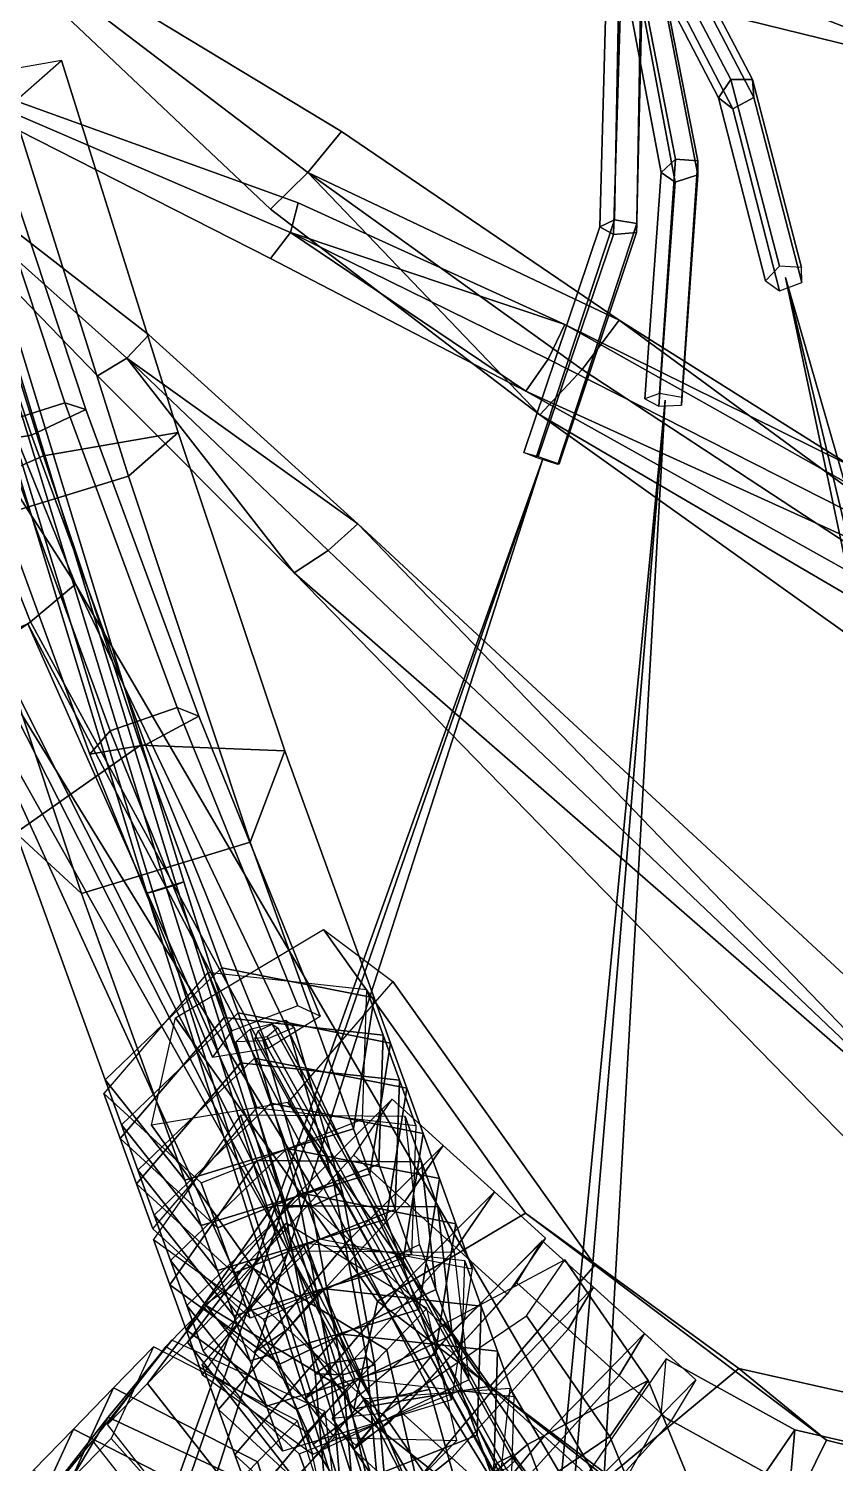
# Model space of a CAD drawing. Header units: metres. Extents: x -441 to 497, y -564 to 357.
# Drawn here: x 15.2 to 59.9, y -120.3 to -40.8 of the extents above; entities that cross this region are included whole.
import ezdxf

# ---------------------------------------------------------------- set-up
doc = ezdxf.new("R2010")
doc.units = ezdxf.units.M

msp = doc.modelspace()

# ---------------------------------------------------------------- linework, layer by layer
at = {"layer": 'Newplan_1InfInt', "color": 3}
for points in [[(19.45, -99.064, 57.08662), (20.3559, -101.5678, 54.3276), (26.8097, -95.3535, 50.807), (25.9038, -92.8497, 53.566)], [(25.9038, -92.8497, 53.566), (26.8097, -95.3535, 50.807), (35.2629, -97.02386, 55.0985), (34.357, -94.52, 57.8574)], [(19.3774, -99.82, 57.7488), (20.2833, -102.3238, 54.9899), (26.04731, -95.6157, 50.7947), (25.1414, -93.1118, 53.5536)], [(25.1414, -93.1118, 53.5536), (26.04731, -95.6157, 50.7947), (34.8522, -96.5824, 54.563), (33.9464, -94.07862, 57.322)], [(34.357, -94.52, 57.8574), (35.2629, -97.02386, 55.0985), (34.1123, -104.2861, 61.3113), (33.2064, -101.7823, 64.0703)], [(33.9464, -94.07862, 57.322), (34.8522, -96.5824, 54.563), (34.6171, -103.7469, 60.9878), (33.7112, -101.2431, 63.7467)], [(20.3559, -101.5678, 54.3276), (21.2618, -104.0716, 51.5687), (27.7155, -97.8573, 48.04813), (26.8097, -95.3535, 50.807)], [(26.8097, -95.3535, 50.807), (27.7155, -97.8573, 48.04813), (36.1687, -99.5276, 52.3395), (35.2629, -97.02386, 55.0985)], [(20.2833, -102.3238, 54.9899), (21.1892, -104.8276, 52.2309), (26.9532, -98.1195, 48.03575), (26.04731, -95.6157, 50.7947)], [(26.04731, -95.6157, 50.7947), (26.9532, -98.1195, 48.03575), (35.7581, -99.08625, 51.8041), (34.8522, -96.5824, 54.563)], [(35.2629, -97.02386, 55.0985), (36.1687, -99.5276, 52.3395), (35.01826, -106.7899, 58.5523), (34.1123, -104.2861, 61.3113)], [(34.8522, -96.5824, 54.563), (35.7581, -99.08625, 51.8041), (35.523, -106.2508, 58.2288), (34.6171, -103.7469, 60.9878)], [(21.1892, -104.8276, 52.2309), (22.0951, -107.3315, 49.4719), (27.859, -100.6233, 45.2767), (26.9532, -98.1195, 48.03575)], [(21.2618, -104.0716, 51.5687), (22.1677, -106.5754, 48.8097), (28.6214, -100.3612, 45.2891), (27.7155, -97.8573, 48.04813)], [(26.9532, -98.1195, 48.03575), (27.859, -100.6233, 45.2767), (36.664, -101.5901, 49.04516), (35.7581, -99.08625, 51.8041)], [(27.7155, -97.8573, 48.04813), (28.6214, -100.3612, 45.2891), (37.07467, -102.0315, 49.5805), (36.1687, -99.5276, 52.3395)], [(23.8544, -104.633, 63.5867), (24.7603, -107.1368, 60.8277), (20.3559, -101.5678, 54.3276), (19.45, -99.064, 57.08662)], [(35.7581, -99.08625, 51.8041), (36.664, -101.5901, 49.04516), (36.4289, -108.7546, 55.4699), (35.523, -106.2508, 58.2288)], [(24.7587, -104.7712, 64.00906), (25.6646, -107.275, 61.2501), (20.2833, -102.3238, 54.9899), (19.3774, -99.82, 57.7488)], [(30.1323, -105.3593, 42.7982), (32.9682, -107.9309, 42.5825), (38.1815, -102.6996, 48.7566), (35.3456, -100.1281, 48.9722)], [(35.3456, -100.1281, 48.9722), (38.1815, -102.6996, 48.7566), (36.05358, -105.804, 57.793), (33.2177, -103.2324, 58.00866)], [(36.1687, -99.5276, 52.3395), (37.07467, -102.0315, 49.5805), (35.9241, -109.2937, 55.7934), (35.01826, -106.7899, 58.5523)], [(22.1677, -106.5754, 48.8097), (23.0736, -109.0793, 46.05078), (29.5273, -102.865, 42.5302), (28.6214, -100.3612, 45.2891)], [(28.6214, -100.3612, 45.2891), (29.5273, -102.865, 42.5302), (37.9805, -104.5353, 46.8216), (37.07467, -102.0315, 49.5805)], [(24.7603, -107.1368, 60.8277), (25.6661, -109.6406, 58.06879), (21.2618, -104.0716, 51.5687), (20.3559, -101.5678, 54.3276)], [(22.1234, -107.9235, 50.0186), (23.02935, -110.4273, 47.2596), (27.8428, -103.5288, 42.5795), (26.9369, -101.025, 45.3385)], [(33.2064, -101.7823, 64.0703), (34.1123, -104.2861, 61.3113), (24.7603, -107.1368, 60.8277), (23.8544, -104.633, 63.5867)], [(33.7112, -101.2431, 63.7467), (34.6171, -103.7469, 60.9878), (25.6646, -107.275, 61.2501), (24.7587, -104.7712, 64.00906)], [(26.9369, -101.025, 45.3385), (27.8428, -103.5288, 42.5795), (36.968, -103.6037, 45.6437), (36.06213, -101.0999, 48.4026)], [(36.06213, -101.0999, 48.4026), (36.968, -103.6037, 45.6437), (37.7784, -110.6938, 52.3441), (36.8725, -108.1899, 55.1031)], [(25.6646, -107.275, 61.2501), (26.5705, -109.7788, 58.4911), (21.1892, -104.8276, 52.2309), (20.2833, -102.3238, 54.9899)], [(37.07467, -102.0315, 49.5805), (37.9805, -104.5353, 46.8216), (36.83, -111.7975, 53.03447), (35.9241, -109.2937, 55.7934)], [(23.0736, -109.0793, 46.05078), (23.9794, -111.5831, 43.2918), (30.4332, -105.3688, 39.7712), (29.5273, -102.865, 42.5302)], [(33.2177, -103.2324, 58.00866), (36.05358, -105.804, 57.793), (29.5763, -112.8792, 56.9863), (26.7405, -110.3076, 57.202)], [(29.5273, -102.865, 42.5302), (30.4332, -105.3688, 39.7712), (38.8864, -107.0391, 44.06266), (37.9805, -104.5353, 46.8216)], [(32.9682, -107.9309, 42.5825), (35.804, -110.5025, 42.3669), (41.01736, -105.2712, 48.5409), (38.1815, -102.6996, 48.7566)], [(38.1815, -102.6996, 48.7566), (41.01736, -105.2712, 48.5409), (38.8894, -108.3756, 57.5773), (36.05358, -105.804, 57.793)], [(25.6661, -109.6406, 58.06879), (26.572, -112.1444, 55.3098), (22.1677, -106.5754, 48.8097), (21.2618, -104.0716, 51.5687)], [(23.02935, -110.4273, 47.2596), (23.9352, -112.9311, 44.5006), (28.7487, -106.0326, 39.8205), (27.8428, -103.5288, 42.5795)], [(34.6171, -103.7469, 60.9878), (35.523, -106.2508, 58.2288), (26.5705, -109.7788, 58.4911), (25.6646, -107.275, 61.2501)], [(27.8428, -103.5288, 42.5795), (28.7487, -106.0326, 39.8205), (37.8739, -106.1075, 42.8847), (36.968, -103.6037, 45.6437)], [(36.968, -103.6037, 45.6437), (37.8739, -106.1075, 42.8847), (38.6843, -113.1976, 49.5852), (37.7784, -110.6938, 52.3441)], [(26.5705, -109.7788, 58.4911), (27.4764, -112.2826, 55.7321), (22.0951, -107.3315, 49.4719), (21.1892, -104.8276, 52.2309)], [(34.1123, -104.2861, 61.3113), (35.01826, -106.7899, 58.5523), (25.6661, -109.6406, 58.06879), (24.7603, -107.1368, 60.8277)], [(37.9805, -104.5353, 46.8216), (38.8864, -107.0391, 44.06266), (37.7359, -114.3013, 50.2755), (36.83, -111.7975, 53.03447)], [(23.9794, -111.5831, 43.2918), (24.8853, -114.0869, 40.5328), (31.3391, -107.8726, 37.01228), (30.4332, -105.3688, 39.7712)], [(24.8446, -111.6146, 47.8553), (27.6804, -114.1861, 47.6396), (32.9682, -107.9309, 42.5825), (30.1323, -105.3593, 42.7982)], [(30.4332, -105.3688, 39.7712), (31.3391, -107.8726, 37.01228), (39.7923, -109.5429, 41.3037), (38.8864, -107.0391, 44.06266)], [(35.804, -110.5025, 42.3669), (38.6399, -113.0741, 42.1512), (43.8532, -107.8428, 48.3253), (41.01736, -105.2712, 48.5409)], [(41.01736, -105.2712, 48.5409), (43.8532, -107.8428, 48.3253), (41.7252, -110.9472, 57.3617), (38.8894, -108.3756, 57.5773)], [(23.9352, -112.9311, 44.5006), (24.8411, -115.435, 41.7417), (29.6546, -108.5364, 37.06163), (28.7487, -106.0326, 39.8205)], [(35.523, -106.2508, 58.2288), (36.4289, -108.7546, 55.4699), (27.4764, -112.2826, 55.7321), (26.5705, -109.7788, 58.4911)], [(28.7487, -106.0326, 39.8205), (29.6546, -108.5364, 37.06163), (38.7797, -108.6113, 40.1257), (37.8739, -106.1075, 42.8847)], [(36.05358, -105.804, 57.793), (38.8894, -108.3756, 57.5773), (32.4122, -115.4508, 56.7707), (29.5763, -112.8792, 56.9863)], [(37.8739, -106.1075, 42.8847), (38.7797, -108.6113, 40.1257), (39.5902, -115.7014, 46.8262), (38.6843, -113.1976, 49.5852)], [(26.572, -112.1444, 55.3098), (27.4779, -114.6482, 52.5508), (23.0736, -109.0793, 46.05078), (22.1677, -106.5754, 48.8097)], [(26.2289, -111.3388, 47.08467), (24.00972, -113.6167, 44.9427), (27.2535, -109.2891, 36.9795), (29.4727, -107.0112, 39.1215)], [(35.01826, -106.7899, 58.5523), (35.9241, -109.2937, 55.7934), (26.572, -112.1444, 55.3098), (25.6661, -109.6406, 58.06879)], [(29.4727, -107.0112, 39.1215), (27.2535, -109.2891, 36.9795), (35.05867, -114.0285, 33.9331), (37.2778, -111.7506, 36.07513)], [(38.8864, -107.0391, 44.06266), (39.7923, -109.5429, 41.3037), (38.6418, -116.8051, 47.5165), (37.7359, -114.3013, 50.2755)], [(28.2287, -112.3263, 56.01888), (29.1346, -114.8301, 53.2599), (23.02935, -110.4273, 47.2596), (22.1234, -107.9235, 50.0186)], [(24.8127, -114.8429, 41.1951), (25.7186, -117.3467, 38.4361), (31.4826, -110.6386, 34.2409), (30.5767, -108.1348, 36.9999)], [(27.6804, -114.1861, 47.6396), (30.5163, -116.7577, 47.424), (35.804, -110.5025, 42.3669), (32.9682, -107.9309, 42.5825)], [(30.5767, -108.1348, 36.9999), (31.4826, -110.6386, 34.2409), (40.2875, -111.6053, 38.00932), (39.3817, -109.1015, 40.7682)], [(38.09768, -113.6705, 42.133), (40.9335, -116.2421, 41.9174), (46.4987, -110.5597, 47.3397), (43.6628, -107.9881, 47.5554)], [(43.6628, -107.9881, 47.5554), (46.4987, -110.5597, 47.3397), (45.09475, -112.8824, 56.5753), (42.2589, -110.3108, 56.791)], [(36.8725, -108.1899, 55.1031), (37.7784, -110.6938, 52.3441), (29.1346, -114.8301, 53.2599), (28.2287, -112.3263, 56.01888)], [(38.8894, -108.3756, 57.5773), (41.7252, -110.9472, 57.3617), (35.248, -118.0223, 56.555), (32.4122, -115.4508, 56.7707)], [(24.00972, -113.6167, 44.9427), (21.7905, -115.8946, 42.8007), (25.03433, -111.567, 34.8376), (27.2535, -109.2891, 36.9795)], [(27.4779, -114.6482, 52.5508), (28.3838, -117.152, 49.7919), (23.9794, -111.5831, 43.2918), (23.0736, -109.0793, 46.05078)], [(27.2535, -109.2891, 36.9795), (25.03433, -111.567, 34.8376), (32.8394, -116.3064, 31.7912), (35.05867, -114.0285, 33.9331)], [(35.9241, -109.2937, 55.7934), (36.83, -111.7975, 53.03447), (27.4779, -114.6482, 52.5508), (26.572, -112.1444, 55.3098)], [(39.3817, -109.1015, 40.7682), (40.2875, -111.6053, 38.00932), (40.05247, -118.7698, 44.434), (39.1465, -116.266, 47.193)], [(29.1346, -114.8301, 53.2599), (30.04055, -117.3339, 50.5009), (23.9352, -112.9311, 44.5006), (23.02935, -110.4273, 47.2596)], [(26.7405, -110.3076, 57.202), (29.5763, -112.8792, 56.9863), (27.6804, -114.1861, 47.6396), (24.8446, -111.6146, 47.8553)], [(30.5163, -116.7577, 47.424), (33.3521, -119.3293, 47.2084), (38.6399, -113.0741, 42.1512), (35.804, -110.5025, 42.3669)], [(42.2589, -110.3108, 56.791), (45.09475, -112.8824, 56.5753), (38.6487, -120.022, 56.9471), (35.8129, -117.4504, 57.1627)], [(32.1625, -118.8925, 48.9702), (29.9433, -121.1704, 46.8283), (24.00972, -113.6167, 44.9427), (26.2289, -111.3388, 47.08467)], [(25.7186, -117.3467, 38.4361), (26.6245, -119.8505, 35.6771), (32.3885, -113.1424, 31.4819), (31.4826, -110.6386, 34.2409)], [(37.7784, -110.6938, 52.3441), (38.6843, -113.1976, 49.5852), (30.04055, -117.3339, 50.5009), (29.1346, -114.8301, 53.2599)], [(31.4826, -110.6386, 34.2409), (32.3885, -113.1424, 31.4819), (41.1934, -114.1091, 35.2503), (40.2875, -111.6053, 38.00932)], [(40.9335, -116.2421, 41.9174), (43.7693, -118.8137, 41.7017), (49.3345, -113.1313, 47.1241), (46.4987, -110.5597, 47.3397)], [(46.4987, -110.5597, 47.3397), (49.3345, -113.1313, 47.1241), (47.9306, -115.454, 56.3597), (45.09475, -112.8824, 56.5753)], [(21.7905, -115.8946, 42.8007), (19.5713, -118.1726, 40.6588), (22.8151, -113.8449, 32.6956), (25.03433, -111.567, 34.8376)], [(25.03433, -111.567, 34.8376), (22.8151, -113.8449, 32.6956), (30.6203, -118.5843, 29.6493), (32.8394, -116.3064, 31.7912)], [(28.3838, -117.152, 49.7919), (29.2897, -119.6559, 47.03295), (24.8853, -114.0869, 40.5328), (23.9794, -111.5831, 43.2918)], [(36.83, -111.7975, 53.03447), (37.7359, -114.3013, 50.2755), (28.3838, -117.152, 49.7919), (27.4779, -114.6482, 52.5508)], [(37.2778, -111.7506, 36.07513), (35.05867, -114.0285, 33.9331), (36.7115, -121.3295, 39.9851), (38.9307, -119.0516, 42.1271)], [(40.2875, -111.6053, 38.00932), (41.1934, -114.1091, 35.2503), (40.9583, -121.2737, 41.6751), (40.05247, -118.7698, 44.434)], [(30.04055, -117.3339, 50.5009), (30.9464, -119.8378, 47.7419), (24.8411, -115.435, 41.7417), (23.9352, -112.9311, 44.5006)], [(29.5763, -112.8792, 56.9863), (32.4122, -115.4508, 56.7707), (30.5163, -116.7577, 47.424), (27.6804, -114.1861, 47.6396)], [(45.09475, -112.8824, 56.5753), (47.9306, -115.454, 56.3597), (41.4846, -122.5936, 56.7314), (38.6487, -120.022, 56.9471)], [(29.9433, -121.1704, 46.8283), (27.7241, -123.4484, 44.6863), (21.7905, -115.8946, 42.8007), (24.00972, -113.6167, 44.9427)], [(26.6245, -119.8505, 35.6771), (27.5304, -122.3543, 32.9182), (33.2943, -115.6462, 28.723), (32.3885, -113.1424, 31.4819)], [(38.6843, -113.1976, 49.5852), (39.5902, -115.7014, 46.8262), (30.9464, -119.8378, 47.7419), (30.04055, -117.3339, 50.5009)], [(32.3885, -113.1424, 31.4819), (33.2943, -115.6462, 28.723), (42.09936, -116.613, 32.4913), (41.1934, -114.1091, 35.2503)], [(33.2023, -119.5582, 47.9668), (36.03816, -122.1297, 47.7512), (40.9335, -116.2421, 41.9174), (38.09768, -113.6705, 42.133)], [(43.7693, -118.8137, 41.7017), (46.6052, -121.3852, 41.4861), (52.1704, -115.7029, 46.9084), (49.3345, -113.1313, 47.1241)], [(49.3345, -113.1313, 47.1241), (52.1704, -115.7029, 46.9084), (50.7664, -118.0256, 56.144), (47.9306, -115.454, 56.3597)], [(19.7835, -118.9492, 41.2648), (17.5643, -121.2271, 39.1229), (19.9087, -116.1459, 31.2903), (22.1279, -113.868, 33.4322)], [(22.1279, -113.868, 33.4322), (19.9087, -116.1459, 31.2903), (27.8913, -120.2497, 27.3841), (30.1105, -117.9718, 29.526)], [(37.7359, -114.3013, 50.2755), (38.6418, -116.8051, 47.5165), (29.2897, -119.6559, 47.03295), (28.3838, -117.152, 49.7919)], [(35.05867, -114.0285, 33.9331), (32.8394, -116.3064, 31.7912), (34.4923, -123.6074, 37.8432), (36.7115, -121.3295, 39.9851)], [(41.1934, -114.1091, 35.2503), (42.09936, -116.613, 32.4913), (41.8642, -123.7775, 38.9161), (40.9583, -121.2737, 41.6751)], [(30.194, -119.7941, 47.4553), (31.09997, -122.2979, 44.6963), (25.7186, -117.3467, 38.4361), (24.8127, -114.8429, 41.1951)], [(27.7241, -123.4484, 44.6863), (25.5049, -125.7263, 42.5444), (19.5713, -118.1726, 40.6588), (21.7905, -115.8946, 42.8007)], [(32.4122, -115.4508, 56.7707), (35.248, -118.0223, 56.555), (33.3521, -119.3293, 47.2084), (30.5163, -116.7577, 47.424)], [(47.9306, -115.454, 56.3597), (50.7664, -118.0256, 56.144), (44.3204, -125.1652, 56.5158), (41.4846, -122.5936, 56.7314)], [(17.5643, -121.2271, 39.1229), (15.3452, -123.505, 36.9809), (17.6895, -118.4238, 29.1484), (19.9087, -116.1459, 31.2903)], [(19.9087, -116.1459, 31.2903), (17.6895, -118.4238, 29.1484), (25.6721, -122.5276, 25.2422), (27.8913, -120.2497, 27.3841)], [(39.1465, -116.266, 47.193), (40.05247, -118.7698, 44.434), (31.09997, -122.2979, 44.6963), (30.194, -119.7941, 47.4553)], [(32.8394, -116.3064, 31.7912), (30.6203, -118.5843, 29.6493), (32.2731, -125.8853, 35.7012), (34.4923, -123.6074, 37.8432)], [(36.03816, -122.1297, 47.7512), (38.874, -124.7013, 47.5355), (43.7693, -118.8137, 41.7017), (40.9335, -116.2421, 41.9174)], [(31.09997, -122.2979, 44.6963), (32.00586, -124.8017, 41.9373), (26.6245, -119.8505, 35.6771), (25.7186, -117.3467, 38.4361)], [(35.8129, -117.4504, 57.1627), (38.6487, -120.022, 56.9471), (36.03816, -122.1297, 47.7512), (33.2023, -119.5582, 47.9668)], [(15.3452, -123.505, 36.9809), (13.126, -125.7829, 34.839), (15.4703, -120.7018, 27.00647), (17.6895, -118.4238, 29.1484)], [(17.6895, -118.4238, 29.1484), (15.4703, -120.7018, 27.00647), (23.4529, -124.8056, 23.1002), (25.6721, -122.5276, 25.2422)], [(30.1105, -117.9718, 29.526), (27.8913, -120.2497, 27.3841), (30.2884, -127.7684, 32.8965), (32.5076, -125.4905, 35.03849)], [(26.1618, -126.091, 42.2518), (23.9426, -128.369, 40.1099), (17.5643, -121.2271, 39.1229), (19.7835, -118.9492, 41.2648)], [(38.9307, -119.0516, 42.1271), (36.7115, -121.3295, 39.9851), (29.9433, -121.1704, 46.8283), (32.1625, -118.8925, 48.9702)], [(40.05247, -118.7698, 44.434), (40.9583, -121.2737, 41.6751), (32.00586, -124.8017, 41.9373), (31.09997, -122.2979, 44.6963)], [(38.874, -124.7013, 47.5355), (41.7098, -127.2729, 47.3199), (46.6052, -121.3852, 41.4861), (43.7693, -118.8137, 41.7017)], [(32.00586, -124.8017, 41.9373), (32.9117, -127.3055, 39.1784), (27.5304, -122.3543, 32.9182), (26.6245, -119.8505, 35.6771)], [(38.6487, -120.022, 56.9471), (41.4846, -122.5936, 56.7314), (38.874, -124.7013, 47.5355), (36.03816, -122.1297, 47.7512)], [(27.8913, -120.2497, 27.3841), (25.6721, -122.5276, 25.2422), (28.06928, -130.0463, 30.7546), (30.2884, -127.7684, 32.8965)]]:
    msp.add_3dface(points, dxfattribs=at)
at = {"layer": 'Newplan_1Pdcel', "color": 3}
for points in [[(38.2259, -112.6023, 42.2158), (42.849, -119.2863, 41.00832), (49.5362, -115.7349, 46.9523), (44.9132, -109.0509, 48.1599)], [(44.9132, -109.0509, 48.1599), (49.5362, -115.7349, 46.9523), (47.4083, -118.8393, 55.9887), (42.7852, -112.1552, 57.1963)], [(32.03247, -117.8252, 47.4143), (36.6555, -124.5093, 46.2067), (42.849, -119.2863, 41.00832), (38.2259, -112.6023, 42.2158)], [(42.7852, -112.1552, 57.1963), (47.4083, -118.8393, 55.9887), (39.4571, -124.2346, 55.412), (34.8341, -117.5505, 56.6196)], [(18.7511, -119.0803, 39.6035), (15.2273, -123.3618, 33.5406), (19.6116, -117.7719, 27.04495), (23.1354, -113.4904, 33.1078)], [(23.1354, -113.4904, 33.1078), (19.6116, -117.7719, 27.04495), (28.1176, -121.7357, 24.9003), (31.6414, -117.4542, 30.9632)], [(46.09434, -121.0201, 41.5474), (53.2227, -124.9484, 40.4241), (57.67, -118.467, 45.9807), (50.5417, -114.5387, 47.104)], [(50.5417, -114.5387, 47.104), (57.67, -118.467, 45.9807), (57.3839, -121.5887, 55.08215), (50.2555, -117.6604, 56.2054)], [(42.849, -119.2863, 41.00832), (45.4505, -126.1961, 39.2471), (53.173, -124.5927, 44.7657), (49.5362, -115.7349, 46.9523)], [(49.5362, -115.7349, 46.9523), (53.173, -124.5927, 44.7657), (51.04508, -127.697, 53.8021), (47.4083, -118.8393, 55.9887)], [(28.06212, -123.4652, 31.8724), (31.4882, -129.3135, 27.2284), (37.2522, -122.6054, 23.03325), (33.8261, -116.7571, 27.6772)], [(33.8261, -116.7571, 27.6772), (37.2522, -122.6054, 23.03325), (45.3178, -122.0274, 28.2557), (41.8917, -116.1791, 32.8998)], [(41.8917, -116.1791, 32.8998), (45.3178, -122.0274, 28.2557), (44.6283, -128.2426, 35.574), (41.2022, -122.3944, 40.2181)], [(31.6414, -117.4542, 30.9632), (28.1176, -121.7357, 24.9003), (29.06966, -129.8123, 30.05054), (32.5934, -125.5308, 36.1134)], [(34.8341, -117.5505, 56.6196), (39.4571, -124.2346, 55.412), (36.6555, -124.5093, 46.2067), (32.03247, -117.8252, 47.4143)], [(50.2555, -117.6604, 56.2054), (57.3839, -121.5887, 55.08215), (52.757, -130.0286, 55.2355), (45.6286, -126.1002, 56.3587)], [(15.2273, -123.3618, 33.5406), (12.591, -127.5504, 25.05696), (17.7474, -120.8989, 20.3845), (19.6116, -117.7719, 27.04495)], [(19.6116, -117.7719, 27.04495), (17.7474, -120.8989, 20.3845), (26.7278, -124.2103, 19.3602), (28.1176, -121.7357, 24.9003)], [(53.2227, -124.9484, 40.4241), (60.3996, -126.8255, 38.8169), (63.5873, -119.8329, 44.6139), (57.67, -118.467, 45.9807)], [(57.67, -118.467, 45.9807), (63.5873, -119.8329, 44.6139), (64.5608, -123.4658, 53.4749), (57.3839, -121.5887, 55.08215)], [(24.6847, -126.634, 41.4891), (21.1609, -130.9155, 35.4262), (15.2273, -123.3618, 33.5406), (18.7511, -119.0803, 39.6035)], [(36.6555, -124.5093, 46.2067), (38.6208, -130.222, 44.7069), (45.4505, -126.1961, 39.2471), (42.849, -119.2863, 41.00832)], [(47.4083, -118.8393, 55.9887), (51.04508, -127.697, 53.8021), (42.05865, -131.1444, 53.6509), (39.4571, -124.2346, 55.412)]]:
    msp.add_3dface(points, dxfattribs=at)
at = {"layer": 'Newplan_1Pdncle', "color": 3}
for points in [[(9.5649, -43.8617, 80.7611), (16.03669, -64.4784, 77.1388), (23.4995, -63.1794, 83.07869), (17.02781, -42.5627, 86.7009)], [(17.02781, -42.5627, 86.7009), (23.4995, -63.1794, 83.07869), (20.7373, -65.6093, 91.9741), (14.2655, -44.9926, 95.5963)], [(2.1208, -47.1066, 85.9301), (8.5925, -67.7233, 82.3078), (16.03669, -64.4784, 77.1388), (9.5649, -43.8617, 80.7611)], [(14.2655, -44.9926, 95.5963), (20.7373, -65.6093, 91.9741), (11.3852, -68.46, 91.4905), (4.9135, -47.8434, 95.1127)], [(16.03669, -64.4784, 77.1388), (21.4097, -80.5151, 67.7642), (29.3946, -80.8314, 73.1313), (23.4995, -63.1794, 83.07869)], [(23.4995, -63.1794, 83.07869), (29.3946, -80.8314, 73.1313), (27.4818, -85.89, 81.09463), (20.7373, -65.6093, 91.9741)], [(8.5925, -67.7233, 82.3078), (14.4876, -85.3753, 72.3604), (21.4097, -80.5151, 67.7642), (16.03669, -64.4784, 77.1388)], [(20.7373, -65.6093, 91.9741), (27.4818, -85.89, 81.09463), (18.1298, -88.7408, 80.611), (11.3852, -68.46, 91.4905)], [(11.3852, -68.46, 91.4905), (18.1298, -88.7408, 80.611), (14.4876, -85.3753, 72.3604), (8.5925, -67.7233, 82.3078)], [(14.4876, -85.3753, 72.3604), (19.45, -99.064, 57.08662), (25.9038, -92.8497, 53.566), (21.4097, -80.5151, 67.7642)], [(21.4097, -80.5151, 67.7642), (25.9038, -92.8497, 53.566), (34.357, -94.52, 57.8574), (29.3946, -80.8314, 73.1313)], [(29.3946, -80.8314, 73.1313), (34.357, -94.52, 57.8574), (33.2064, -101.7823, 64.0703), (27.4818, -85.89, 81.09463)], [(18.1298, -88.7408, 80.611), (23.8544, -104.633, 63.5867), (19.45, -99.064, 57.08662), (14.4876, -85.3753, 72.3604)], [(27.4818, -85.89, 81.09463), (33.2064, -101.7823, 64.0703), (23.8544, -104.633, 63.5867), (18.1298, -88.7408, 80.611)], [(31.5467, -90.729, 106.5705), (42.743, -106.4475, 117.1166), (34.5333, -111.3387, 118.5423), (23.3369, -95.6203, 107.9963)], [(35.3815, -93.6221, 98.1871), (46.5778, -109.3406, 108.7332), (42.743, -106.4475, 117.1166), (31.5467, -90.729, 106.5705)], [(29.5776, -100.3285, 94.3534), (40.7739, -116.0469, 104.8996), (46.5778, -109.3406, 108.7332), (35.3815, -93.6221, 98.1871)], [(23.3369, -95.6203, 107.9963), (34.5333, -111.3387, 118.5423), (33.2176, -117.3005, 111.0534), (22.02132, -101.582, 100.5074)], [(22.02132, -101.582, 100.5074), (33.2176, -117.3005, 111.0534), (40.7739, -116.0469, 104.8996), (29.5776, -100.3285, 94.3534)], [(42.743, -106.4475, 117.1166), (54.5625, -115.066, 129.8739), (47.367, -121.0298, 132.3267), (34.5333, -111.3387, 118.5423)], [(46.5778, -109.3406, 108.7332), (59.4116, -119.0316, 122.5176), (54.5625, -115.066, 129.8739), (42.743, -106.4475, 117.1166)], [(40.7739, -116.0469, 104.8996), (55.2583, -127.4834, 120.3552), (59.4116, -119.0316, 122.5176), (46.5778, -109.3406, 108.7332)], [(34.5333, -111.3387, 118.5423), (47.367, -121.0298, 132.3267), (47.702, -128.7369, 126.5091), (33.2176, -117.3005, 111.0534)], [(54.5625, -115.066, 129.8739), (66.968, -117.8498, 144.5396), (60.9054, -124.385, 148.2668), (47.367, -121.0298, 132.3267)], [(59.4116, -119.0316, 122.5176), (72.9499, -122.3869, 138.4577), (66.968, -117.8498, 144.5396), (54.5625, -115.066, 129.8739)], [(33.2176, -117.3005, 111.0534), (47.702, -128.7369, 126.5091), (55.2583, -127.4834, 120.3552), (40.7739, -116.0469, 104.8996)], [(55.2583, -127.4834, 120.3552), (70.64, -131.7684, 138.3694), (72.9499, -122.3869, 138.4577), (59.4116, -119.0316, 122.5176)]]:
    msp.add_3dface(points, dxfattribs=at)
at = {"layer": 'Newplan_Intrnd', "color": 3}
for points in [[(11.4574, -44.1411, 91.393), (17.2175, -61.5263, 94.9244), (13.4764, -62.7142, 95.1786), (7.7163, -45.329, 91.6472)], [(9.6075, -45.9384, 85.5622), (15.3676, -63.3236, 89.09367), (18.3797, -61.9008, 91.1853), (12.6196, -44.5156, 87.6539)], [(12.6196, -44.5156, 87.6539), (18.3797, -61.9008, 91.1853), (17.2175, -61.5263, 94.9244), (11.4574, -44.1411, 91.393)], [(6.5313, -46.4487, 88.06754), (12.2914, -63.8339, 91.5989), (15.3676, -63.3236, 89.09367), (9.6075, -45.9384, 85.5622)], [(17.2175, -61.5263, 94.9244), (23.4297, -78.4281, 99.1094), (19.725, -79.7204, 99.3871), (13.4764, -62.7142, 95.1786)], [(15.3676, -63.3236, 89.09367), (21.6756, -80.4998, 93.3404), (24.6283, -78.907, 95.3938), (18.3797, -61.9008, 91.1853)], [(18.3797, -61.9008, 91.1853), (24.6283, -78.907, 95.3938), (23.4297, -78.4281, 99.1094), (17.2175, -61.5263, 94.9244)], [(13.4764, -62.7142, 95.1786), (19.725, -79.7204, 99.3871), (18.5994, -81.01015, 95.8456), (12.2914, -63.8339, 91.5989)], [(12.2914, -63.8339, 91.5989), (18.5994, -81.01015, 95.8456), (21.6756, -80.4998, 93.3404), (15.3676, -63.3236, 89.09367)], [(23.4297, -78.4281, 99.1094), (30.1276, -94.9607, 103.9661), (26.4624, -96.3553, 104.2714), (19.725, -79.7204, 99.3871)], [(24.6283, -78.907, 95.3938), (31.3658, -95.5419, 100.2781), (30.1276, -94.9607, 103.9661), (23.4297, -78.4281, 99.1094)], [(21.6756, -80.4998, 93.3404), (28.4773, -97.3012, 98.2697), (31.3658, -95.5419, 100.2781), (24.6283, -78.907, 95.3938)], [(19.725, -79.7204, 99.3871), (26.4624, -96.3553, 104.2714), (25.4011, -97.8115, 100.7749), (18.5994, -81.01015, 95.8456)], [(18.5994, -81.01015, 95.8456), (25.4011, -97.8115, 100.7749), (28.4773, -97.3012, 98.2697), (21.6756, -80.4998, 93.3404)], [(29.4671, -95.7488, 102.7243), (32.1431, -104.9087, 105.1798), (30.1496, -105.4089, 105.4864), (27.4736, -96.249, 103.0309)], [(28.2017, -96.9004, 99.8074), (30.8776, -106.0603, 102.2629), (32.5998, -105.3174, 103.1575), (29.9239, -96.1575, 100.702)], [(29.9239, -96.1575, 100.702), (32.5998, -105.3174, 103.1575), (32.1431, -104.9087, 105.1798), (29.4671, -95.7488, 102.7243)], [(27.4736, -96.249, 103.0309), (30.1496, -105.4089, 105.4864), (29.372, -106.1166, 103.694), (26.6961, -96.9566, 101.2385)], [(26.6961, -96.9566, 101.2385), (29.372, -106.1166, 103.694), (30.8776, -106.0603, 102.2629), (28.2017, -96.9004, 99.8074)], [(32.1431, -104.9087, 105.1798), (33.9318, -114.4595, 107.5139), (31.8946, -114.7762, 107.7735), (30.1496, -105.4089, 105.4864)], [(32.5998, -105.3174, 103.1575), (34.3886, -114.8682, 105.4916), (33.9318, -114.4595, 107.5139), (32.1431, -104.9087, 105.1798)], [(30.1496, -105.4089, 105.4864), (31.8946, -114.7762, 107.7735), (31.09013, -115.3711, 105.9523), (29.372, -106.1166, 103.694)], [(30.8776, -106.0603, 102.2629), (32.6226, -115.4276, 104.55), (34.3886, -114.8682, 105.4916), (32.5998, -105.3174, 103.1575)], [(29.372, -106.1166, 103.694), (31.09013, -115.3711, 105.9523), (32.6226, -115.4276, 104.55), (30.8776, -106.0603, 102.2629)], [(33.9318, -114.4595, 107.5139), (34.7718, -124.1815, 109.6683), (32.7091, -124.3105, 109.8843), (31.8946, -114.7762, 107.7735)], [(34.3886, -114.8682, 105.4916), (35.2286, -124.5902, 107.646), (34.7718, -124.1815, 109.6683), (33.9318, -114.4595, 107.5139)], [(31.8946, -114.7762, 107.7735), (32.7091, -124.3105, 109.8843), (31.889, -124.7901, 108.0362), (31.09013, -115.3711, 105.9523)], [(32.6226, -115.4276, 104.55), (33.4372, -124.9619, 106.6608), (35.2286, -124.5902, 107.646), (34.3886, -114.8682, 105.4916)], [(31.09013, -115.3711, 105.9523), (31.889, -124.7901, 108.0362), (33.4372, -124.9619, 106.6608), (32.6226, -115.4276, 104.55)]]:
    msp.add_3dface(points, dxfattribs=at)
at = {"layer": 'Newplan_Leaf', "color": 3}
for points in [[(8.9747, -32.2447, 121.9629), (32.5363, -46.4929, 153.9128), (30.6701, -48.7726, 154.7954)], [(8.9747, -32.2447, 121.9629), (30.6701, -48.7726, 154.7954), (32.5363, -46.4929, 153.9128)], [(30.6701, -48.7726, 154.7954), (28.6062, -50.8079, 154.4624), (8.9747, -32.2447, 121.9629)], [(30.6701, -48.7726, 154.7954), (8.9747, -32.2447, 121.9629), (28.6062, -50.8079, 154.4624)], [(47.2615, -35.5729, 144.5677), (67.1809, -43.3185, 154.7733), (45.8129, -38.04538, 145.1171)], [(47.2615, -35.5729, 144.5677), (45.8129, -38.04538, 145.1171), (67.1809, -43.3185, 154.7733)], [(47.2615, -35.5729, 144.5677), (68.7692, -40.3082, 154.1431), (67.1809, -43.3185, 154.7733)], [(47.2615, -35.5729, 144.5677), (67.1809, -43.3185, 154.7733), (68.7692, -40.3082, 154.1431)], [(3.9311, -40.9921, 351.4087), (30.1456, -50.4529, 354.1446), (29.7165, -52.09027, 355.2869)], [(3.9311, -40.9921, 351.4087), (29.7165, -52.09027, 355.2869), (30.1456, -50.4529, 354.1446)], [(29.7165, -52.09027, 355.2869), (28.6166, -53.5283, 355.9761), (3.9311, -40.9921, 351.4087)], [(29.7165, -52.09027, 355.2869), (3.9311, -40.9921, 351.4087), (28.6166, -53.5283, 355.9761)], [(1.675, -42.08725, 353.322), (21.8659, -57.7712, 364.7472), (20.6531, -59.0613, 365.7643)], [(1.675, -42.08725, 353.322), (20.6531, -59.0613, 365.7643), (21.8659, -57.7712, 364.7472)], [(20.6531, -59.0613, 365.7643), (19.0234, -60.04317, 366.1286), (1.675, -42.08725, 353.322)], [(20.6531, -59.0613, 365.7643), (1.675, -42.08725, 353.322), (19.0234, -60.04317, 366.1286)], [(32.5363, -46.4929, 153.9128), (47.9235, -56.9497, 169.798), (30.6701, -48.7726, 154.7954)], [(32.5363, -46.4929, 153.9128), (30.6701, -48.7726, 154.7954), (47.9235, -56.9497, 169.798)], [(30.6701, -48.7726, 154.7954), (43.5382, -62.2062, 169.4542), (28.6062, -50.8079, 154.4624)], [(30.6701, -48.7726, 154.7954), (28.6062, -50.8079, 154.4624), (43.5382, -62.2062, 169.4542)], [(47.9235, -56.9497, 169.798), (45.878, -59.6847, 169.8401), (30.6701, -48.7726, 154.7954)], [(47.9235, -56.9497, 169.798), (30.6701, -48.7726, 154.7954), (45.878, -59.6847, 169.8401)], [(30.6701, -48.7726, 154.7954), (45.878, -59.6847, 169.8401), (43.5382, -62.2062, 169.4542)], [(30.6701, -48.7726, 154.7954), (43.5382, -62.2062, 169.4542), (45.878, -59.6847, 169.8401)], [(30.1456, -50.4529, 354.1446), (44.91, -57.1961, 353.5542), (29.7165, -52.09027, 355.2869)], [(30.1456, -50.4529, 354.1446), (29.7165, -52.09027, 355.2869), (44.91, -57.1961, 353.5542)], [(29.7165, -52.09027, 355.2869), (42.753, -60.8818, 355.1267), (28.6166, -53.5283, 355.9761)], [(29.7165, -52.09027, 355.2869), (28.6166, -53.5283, 355.9761), (42.753, -60.8818, 355.1267)], [(44.91, -57.1961, 353.5542), (44.00224, -59.1103, 354.3631), (29.7165, -52.09027, 355.2869)], [(44.91, -57.1961, 353.5542), (29.7165, -52.09027, 355.2869), (44.00224, -59.1103, 354.3631)], [(29.7165, -52.09027, 355.2869), (44.00224, -59.1103, 354.3631), (42.753, -60.8818, 355.1267)], [(29.7165, -52.09027, 355.2869), (42.753, -60.8818, 355.1267), (44.00224, -59.1103, 354.3631)], [(57.1467, -54.5937, 382.5575), (78.2683, -127.8784, 449.7958), (76.00343, -133.6222, 445.6912)], [(57.1467, -54.5937, 382.5575), (76.00343, -133.6222, 445.6912), (78.2683, -127.8784, 449.7958)], [(76.00343, -133.6222, 445.6912), (74.5351, -137.0936, 439.7528), (57.1467, -54.5937, 382.5575)], [(76.00343, -133.6222, 445.6912), (57.1467, -54.5937, 382.5575), (74.5351, -137.0936, 439.7528)], [(11.6328, -56.3284, 157.5476), (17.7961, -71.5793, 175.6549), (9.1162, -58.092, 157.4238)], [(11.6328, -56.3284, 157.5476), (9.1162, -58.092, 157.4238), (17.7961, -71.5793, 175.6549)], [(44.91, -57.1961, 353.5542), (88.4221, -81.6574, 344.3286), (44.00224, -59.1103, 354.3631)], [(44.91, -57.1961, 353.5542), (44.00224, -59.1103, 354.3631), (88.4221, -81.6574, 344.3286)], [(44.91, -57.1961, 353.5542), (89.6645, -79.3352, 342.2834), (88.4221, -81.6574, 344.3286)], [(44.91, -57.1961, 353.5542), (88.4221, -81.6574, 344.3286), (89.6645, -79.3352, 342.2834)], [(47.9235, -56.9497, 169.798), (100.7505, -95.7381, 209.171), (45.878, -59.6847, 169.8401)], [(47.9235, -56.9497, 169.798), (45.878, -59.6847, 169.8401), (100.7505, -95.7381, 209.171)], [(47.9235, -56.9497, 169.798), (104.5198, -92.578, 208.1558), (100.7505, -95.7381, 209.171)], [(47.9235, -56.9497, 169.798), (100.7505, -95.7381, 209.171), (104.5198, -92.578, 208.1558)], [(21.8659, -57.7712, 364.7472), (33.4424, -68.2449, 369.2296), (20.6531, -59.0613, 365.7643)], [(21.8659, -57.7712, 364.7472), (20.6531, -59.0613, 365.7643), (33.4424, -68.2449, 369.2296)], [(17.7961, -71.5793, 175.6549), (15.3056, -73.6735, 174.6169), (9.1162, -58.092, 157.4238)], [(17.7961, -71.5793, 175.6549), (9.1162, -58.092, 157.4238), (15.3056, -73.6735, 174.6169)], [(9.1162, -58.092, 157.4238), (15.3056, -73.6735, 174.6169), (12.7432, -75.4543, 173.1185)], [(9.1162, -58.092, 157.4238), (12.7432, -75.4543, 173.1185), (15.3056, -73.6735, 174.6169)], [(20.6531, -59.0613, 365.7643), (29.9238, -70.9656, 370.1922), (19.0234, -60.04317, 366.1286)], [(20.6531, -59.0613, 365.7643), (19.0234, -60.04317, 366.1286), (29.9238, -70.9656, 370.1922)], [(33.4424, -68.2449, 369.2296), (31.8103, -69.7161, 369.7903), (20.6531, -59.0613, 365.7643)], [(33.4424, -68.2449, 369.2296), (20.6531, -59.0613, 365.7643), (31.8103, -69.7161, 369.7903)], [(20.6531, -59.0613, 365.7643), (31.8103, -69.7161, 369.7903), (29.9238, -70.9656, 370.1922)], [(20.6531, -59.0613, 365.7643), (29.9238, -70.9656, 370.1922), (31.8103, -69.7161, 369.7903)], [(44.00224, -59.1103, 354.3631), (88.4221, -81.6574, 344.3286), (42.753, -60.8818, 355.1267)], [(44.00224, -59.1103, 354.3631), (42.753, -60.8818, 355.1267), (88.4221, -81.6574, 344.3286)], [(45.878, -59.6847, 169.8401), (100.7505, -95.7381, 209.171), (43.5382, -62.2062, 169.4542)], [(45.878, -59.6847, 169.8401), (43.5382, -62.2062, 169.4542), (100.7505, -95.7381, 209.171)], [(42.753, -60.8818, 355.1267), (88.4221, -81.6574, 344.3286), (86.8038, -85.4975, 344.422)], [(42.753, -60.8818, 355.1267), (86.8038, -85.4975, 344.422), (88.4221, -81.6574, 344.3286)], [(42.3065, -158.8123, 407.9983), (41.01149, -159.6474, 401.1355), (50.4816, -61.3927, 375.9121)], [(42.3065, -158.8123, 407.9983), (50.4816, -61.3927, 375.9121), (41.01149, -159.6474, 401.1355)], [(50.4816, -61.3927, 375.9121), (45.1316, -155.5099, 414.005), (42.3065, -158.8123, 407.9983)], [(50.4816, -61.3927, 375.9121), (42.3065, -158.8123, 407.9983), (45.1316, -155.5099, 414.005)], [(43.5382, -62.2062, 169.4542), (100.7505, -95.7381, 209.171), (98.4981, -101.4518, 207.8694)], [(43.5382, -62.2062, 169.4542), (98.4981, -101.4518, 207.8694), (100.7505, -95.7381, 209.171)], [(10.02635, -161.7363, 362.4323), (9.6045, -159.9133, 355.6522), (43.7064, -64.6453, 367.5253)], [(10.02635, -161.7363, 362.4323), (43.7064, -64.6453, 367.5253), (9.6045, -159.9133, 355.6522)], [(43.7064, -64.6453, 367.5253), (12.5844, -161.4219, 369.384), (10.02635, -161.7363, 362.4323)], [(43.7064, -64.6453, 367.5253), (10.02635, -161.7363, 362.4323), (12.5844, -161.4219, 369.384)], [(33.4424, -68.2449, 369.2296), (68.392, -104.51, 375.5655), (31.8103, -69.7161, 369.7903)], [(33.4424, -68.2449, 369.2296), (31.8103, -69.7161, 369.7903), (68.392, -104.51, 375.5655)], [(33.4424, -68.2449, 369.2296), (70.8127, -102.9085, 373.924), (68.392, -104.51, 375.5655)], [(33.4424, -68.2449, 369.2296), (68.392, -104.51, 375.5655), (70.8127, -102.9085, 373.924)], [(31.8103, -69.7161, 369.7903), (68.392, -104.51, 375.5655), (29.9238, -70.9656, 370.1922)], [(31.8103, -69.7161, 369.7903), (29.9238, -70.9656, 370.1922), (68.392, -104.51, 375.5655)], [(29.9238, -70.9656, 370.1922), (68.392, -104.51, 375.5655), (65.7512, -107.7247, 375.3085)], [(29.9238, -70.9656, 370.1922), (65.7512, -107.7247, 375.3085), (68.392, -104.51, 375.5655)], [(17.7961, -71.5793, 175.6549), (43.5663, -125.6355, 223.1868), (15.3056, -73.6735, 174.6169)], [(17.7961, -71.5793, 175.6549), (15.3056, -73.6735, 174.6169), (43.5663, -125.6355, 223.1868)], [(17.7961, -71.5793, 175.6549), (48.05962, -123.5178, 223.9286), (43.5663, -125.6355, 223.1868)], [(17.7961, -71.5793, 175.6549), (43.5663, -125.6355, 223.1868), (48.05962, -123.5178, 223.9286)], [(15.3056, -73.6735, 174.6169), (43.5663, -125.6355, 223.1868), (12.7432, -75.4543, 173.1185)], [(15.3056, -73.6735, 174.6169), (12.7432, -75.4543, 173.1185), (43.5663, -125.6355, 223.1868)], [(15.1662, -73.781, 381.1092), (34.2527, -116.8774, 399.9552), (13.08095, -74.6691, 381.1827)], [(15.1662, -73.781, 381.1092), (13.08095, -74.6691, 381.1827), (34.2527, -116.8774, 399.9552)], [(15.1662, -73.781, 381.1092), (37.4106, -116.2243, 399.1062), (34.2527, -116.8774, 399.9552)], [(15.1662, -73.781, 381.1092), (34.2527, -116.8774, 399.9552), (37.4106, -116.2243, 399.1062)], [(13.08095, -74.6691, 381.1827), (34.2527, -116.8774, 399.9552), (10.8772, -75.2994, 381.0144)], [(13.08095, -74.6691, 381.1827), (10.8772, -75.2994, 381.0144), (34.2527, -116.8774, 399.9552)], [(10.8772, -75.2994, 381.0144), (34.2527, -116.8774, 399.9552), (30.9723, -119.2691, 399.0106)], [(10.8772, -75.2994, 381.0144), (30.9723, -119.2691, 399.0106), (34.2527, -116.8774, 399.9552)], [(12.7432, -75.4543, 173.1185), (43.5663, -125.6355, 223.1868), (40.6857, -130.4447, 220.3605)], [(12.7432, -75.4543, 173.1185), (40.6857, -130.4447, 220.3605), (43.5663, -125.6355, 223.1868)], [(44.2484, -140.7003, 407.0188), (30.9723, -119.2691, 399.0106), (34.2527, -116.8774, 399.9552)], [(44.2484, -140.7003, 407.0188), (34.2527, -116.8774, 399.9552), (30.9723, -119.2691, 399.0106)], [(44.2484, -140.7003, 407.0188), (34.2527, -116.8774, 399.9552), (37.4106, -116.2243, 399.1062)], [(44.2484, -140.7003, 407.0188), (37.4106, -116.2243, 399.1062), (34.2527, -116.8774, 399.9552)]]:
    msp.add_3dface(points, dxfattribs=at)
at = {"layer": 'Newplan_Petiole', "color": 3}
for points in [[(49.7838, -35.3155, 364.9172), (54.1152, -43.6066, 374.9037), (53.4264, -44.6227, 374.3567), (49.2048, -36.4855, 364.5982)], [(50.9617, -35.2769, 364.3191), (55.3257, -43.6138, 374.3734), (54.1152, -43.6066, 374.9037), (49.7838, -35.3155, 364.9172)], [(51.1183, -36.3993, 363.6392), (55.3948, -44.6135, 373.5117), (55.3257, -43.6138, 374.3734), (50.9617, -35.2769, 364.3191)], [(49.2048, -36.4855, 364.5982), (53.4264, -44.6227, 374.3567), (54.2277, -45.2334, 373.5015), (50.03873, -37.142, 363.8107)], [(50.03873, -37.142, 363.8107), (54.2277, -45.2334, 373.5015), (55.3948, -44.6135, 373.5117), (51.1183, -36.3993, 363.6392)], [(48.9047, -37.03067, 364.4057), (51.04653, -48.03078, 372.4211), (50.2641, -48.7663, 371.613), (48.249, -38.1039, 363.9323)], [(50.1054, -37.02086, 363.8535), (52.2848, -48.1212, 371.9682), (51.04653, -48.03078, 372.4211), (48.9047, -37.03067, 364.4057)], [(50.2009, -38.06613, 363.0504), (52.2793, -48.8973, 370.8985), (52.2848, -48.1212, 371.9682), (50.1054, -37.02086, 363.8535)], [(48.249, -38.1039, 363.9323), (50.2641, -48.7663, 371.613), (51.03766, -49.2937, 370.6803), (49.06023, -38.7317, 363.0988)], [(49.06023, -38.7317, 363.0988), (51.03766, -49.2937, 370.6803), (52.2793, -48.8973, 370.8985), (50.2009, -38.06613, 363.0504)], [(47.9152, -38.5964, 363.6671), (47.6617, -51.3927, 369.0058), (46.8531, -51.7845, 368.0064), (47.197, -39.5497, 363.0495)], [(49.1344, -38.6222, 363.1578), (48.9078, -51.5853, 368.6098), (47.6617, -51.3927, 369.0058), (47.9152, -38.5964, 363.6671)], [(49.1801, -39.5718, 362.2398), (48.8814, -52.08746, 367.3875), (48.9078, -51.5853, 368.6098), (49.1344, -38.6222, 363.1578)], [(47.197, -39.5497, 363.0495), (46.8531, -51.7845, 368.0064), (47.6188, -52.2098, 367.0168), (47.9896, -40.1418, 362.1733)], [(47.9896, -40.1418, 362.1733), (47.6188, -52.2098, 367.0168), (48.8814, -52.08746, 367.3875), (49.1801, -39.5718, 362.2398)], [(54.1152, -43.6066, 374.9037), (56.8059, -53.9652, 383.43), (56.04079, -54.7779, 382.6815), (53.4264, -44.6227, 374.3567)], [(55.3257, -43.6138, 374.3734), (58.03904, -54.03281, 382.9595), (56.8059, -53.9652, 383.43), (54.1152, -43.6066, 374.9037)], [(55.3948, -44.6135, 373.5117), (58.04737, -54.8703, 381.9372), (58.03904, -54.03281, 382.9595), (55.3257, -43.6138, 374.3734)], [(8.57, -45.5797, 88.4479), (21.7643, -88.7196, 87.5904), (22.8199, -88.3824, 86.8702), (9.6256, -45.2426, 87.7277)], [(10.1828, -45.1132, 89.7921), (23.377, -88.253, 88.9346), (22.09314, -88.6444, 88.8682), (8.8988, -45.5046, 89.7257)], [(9.6256, -45.2426, 87.7277), (22.8199, -88.3824, 86.8702), (23.8109, -88.09576, 87.6962), (10.6166, -44.9559, 88.5537)], [(10.6166, -44.9559, 88.5537), (23.8109, -88.09576, 87.6962), (23.377, -88.253, 88.9346), (10.1828, -45.1132, 89.7921)], [(53.4264, -44.6227, 374.3567), (56.04079, -54.7779, 382.6815), (56.8194, -55.3282, 381.7664), (54.2277, -45.2334, 373.5015)], [(54.2277, -45.2334, 373.5015), (56.8194, -55.3282, 381.7664), (58.04737, -54.8703, 381.9372), (55.3948, -44.6135, 373.5117)], [(8.8988, -45.5046, 89.7257), (22.09314, -88.6444, 88.8682), (21.7643, -88.7196, 87.5904), (8.57, -45.5797, 88.4479)], [(51.04653, -48.03078, 372.4211), (50.1603, -61.02089, 376.9275), (49.3561, -61.3201, 375.8932), (50.2641, -48.7663, 371.613)], [(52.2848, -48.1212, 371.9682), (51.4051, -61.2409, 376.5418), (50.1603, -61.02089, 376.9275), (51.04653, -48.03078, 372.4211)], [(52.2793, -48.8973, 370.8985), (51.3823, -61.6693, 375.2918), (51.4051, -61.2409, 376.5418), (52.2848, -48.1212, 371.9682)], [(50.2641, -48.7663, 371.613), (49.3561, -61.3201, 375.8932), (50.1232, -61.718, 374.8932), (51.03766, -49.2937, 370.6803)], [(51.03766, -49.2937, 370.6803), (50.1232, -61.718, 374.8932), (51.3823, -61.6693, 375.2918), (52.2793, -48.8973, 370.8985)], [(47.6617, -51.3927, 369.0058), (43.3275, -64.5589, 368.5843), (42.6386, -64.2873, 367.4628), (46.8531, -51.7845, 368.0064)], [(48.9078, -51.5853, 368.6098), (44.538, -64.9486, 368.2245), (43.3275, -64.5589, 368.5843), (47.6617, -51.3927, 369.0058)], [(48.8814, -52.08746, 367.3875), (44.6071, -64.922, 366.905), (44.538, -64.9486, 368.2245), (48.9078, -51.5853, 368.6098)], [(46.8531, -51.7845, 368.0064), (42.6386, -64.2873, 367.4628), (43.4399, -64.5156, 366.4369), (47.6188, -52.2098, 367.0168)], [(47.6188, -52.2098, 367.0168), (43.4399, -64.5156, 366.4369), (44.6071, -64.922, 366.905), (48.8814, -52.08746, 367.3875)], [(23.377, -88.253, 88.9346), (36.7446, -130.6539, 80.3703), (35.4606, -131.0453, 80.3039), (22.09314, -88.6444, 88.8682)], [(22.8199, -88.3824, 86.8702), (36.08455, -130.4518, 78.3424), (37.1147, -130.2913, 79.1545), (23.8109, -88.09576, 87.6962)], [(23.8109, -88.09576, 87.6962), (37.1147, -130.2913, 79.1545), (36.7446, -130.6539, 80.3703), (23.377, -88.253, 88.9346)], [(21.7643, -88.7196, 87.5904), (35.06815, -130.9151, 79.04877), (36.08455, -130.4518, 78.3424), (22.8199, -88.3824, 86.8702)], [(22.09314, -88.6444, 88.8682), (35.4606, -131.0453, 80.3039), (35.06815, -130.9151, 79.04877), (21.7643, -88.7196, 87.5904)], [(28.698, -95.9739, 102.0042), (41.9401, -119.9131, 113.3876), (41.1668, -120.2954, 113.4833), (27.9247, -96.3562, 102.0999)], [(28.4269, -96.6862, 100.8217), (41.669, -120.6254, 112.2051), (42.2487, -120.1159, 112.6022), (29.00662, -96.1767, 101.2188)], [(29.00662, -96.1767, 101.2188), (42.2487, -120.1159, 112.6022), (41.9401, -119.9131, 113.3876), (28.698, -95.9739, 102.0042)], [(27.9247, -96.3562, 102.0999), (41.1668, -120.2954, 113.4833), (40.9902, -120.738, 112.7579), (27.7482, -96.7988, 101.3745)], [(27.7482, -96.7988, 101.3745), (40.9902, -120.738, 112.7579), (41.669, -120.6254, 112.2051), (28.4269, -96.6862, 100.8217)], [(41.9401, -119.9131, 113.3876), (57.2407, -140.4892, 127.9838), (56.5096, -140.9374, 128.1179), (41.1668, -120.2954, 113.4833)], [(42.2487, -120.1159, 112.6022), (57.5915, -140.7579, 127.2368), (57.2407, -140.4892, 127.9838), (41.9401, -119.9131, 113.3876)], [(41.1668, -120.2954, 113.4833), (56.5096, -140.9374, 128.1179), (56.4019, -141.4873, 127.4551), (40.9902, -120.738, 112.7579)], [(41.669, -120.6254, 112.2051), (57.08068, -141.3747, 126.9023), (57.5915, -140.7579, 127.2368), (42.2487, -120.1159, 112.6022)]]:
    msp.add_3dface(points, dxfattribs=at)

doc.saveas('drawing.dxf')
